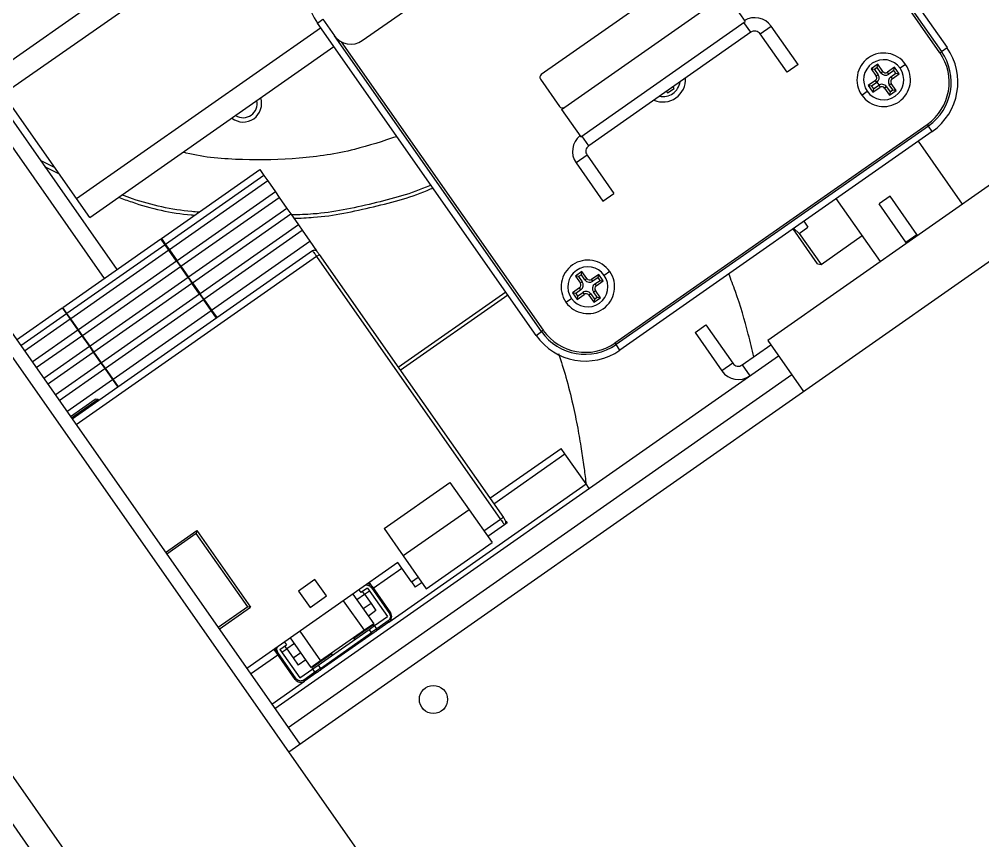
# Model space of a CAD drawing. Header units: millimetres. Extents: x 152904052 to 153933663, y 538271515 to 539240469.
# Drawn here: x 153339726.4 to 153339870.4, y 538937472.2 to 538937595.1 of the extents above; entities that cross this region are included whole.
import ezdxf

# ---------------------------------------------------------------- set-up
doc = ezdxf.new("R2010")
doc.units = ezdxf.units.MM
doc.layers.add('POWR', color=5, linetype='Continuous')

msp = doc.modelspace()

# ---------------------------------------------------------------- linework, layer by layer
at = {"layer": 'POWR', "color": 7}
for p, q in [((153339766.66, 538937485.52), (153340076.09, 538937702.19)), ((153340059.45, 538937701.89), (153339838.28, 538937547.03)), ((153340099.73, 538937009.84), (153339629.4, 538937681.55)), ((153340070.33, 538936989.25), (153339599.99, 538937660.96)), ((153340066.97, 538936986.9), (153339596.63, 538937658.6)), ((153339647.84, 538937658.69), (153339768.3, 538937486.67)), ((153339832.37, 538937637.5), (153339865.07, 538937590.81)), ((153339833.27, 538937634.47), (153339864.25, 538937590.24)), ((153339864, 538937590.06), (153339833.78, 538937633.23)), ((153339777.65, 538937591.86), (153339832.54, 538937630.29)), ((153339723.97, 538937583.88), (153339776.34, 538937620.55)), ((153339828.16, 538937603.42), (153339804.4, 538937586.79)), ((153339722, 538937586.7), (153339743.5, 538937601.76)), ((153339807.43, 538937581.58), (153339832.01, 538937598.79)), ((153339832.01, 538937598.79), (153339834.88, 538937594.7)), ((153339770.94, 538937594.48), (153339771.75, 538937595.06)), ((153339803.63, 538937547.79), (153339770.94, 538937594.48)), ((153339771.75, 538937595.06), (153339773.48, 538937592.6)), ((153339810.3, 538937577.49), (153339834.88, 538937594.7)), ((153339835.74, 538937593.11), (153339834.71, 538937594.58)), ((153339837.14, 538937592.86), (153339838.78, 538937594.01)), ((153339842.79, 538937588.27), (153339838.78, 538937594.01)), ((153339734.93, 538937568.23), (153339771.42, 538937593.79)), ((153339804.45, 538937548.36), (153339773.48, 538937592.6)), ((153339835.74, 538937593.11), (153339811.5, 538937576.13)), ((153339841.15, 538937587.13), (153339837.14, 538937592.86)), ((153339774.47, 538937591.7), (153339804.69, 538937548.54)), ((153339736.91, 538937565.41), (153339773.4, 538937590.96)), ((153339864, 538937590.06), (153339864.25, 538937590.24)), ((153339864.25, 538937590.24), (153339865.07, 538937590.81)), ((153339842.79, 538937588.27), (153339841.15, 538937587.13)), ((153339854.72, 538937588.32), (153339853.74, 538937587.64)), ((153339854.63, 538937587.84), (153339854.72, 538937588.32)), ((153339855.46, 538937587.26), (153339854.72, 538937588.32)), ((153339858.88, 538937588.31), (153339858.06, 538937587.74)), ((153339853.74, 538937587.64), (153339854.48, 538937586.57)), ((153339854.23, 538937587.55), (153339853.74, 538937587.64)), ((153339854.63, 538937587.84), (153339854.23, 538937587.55)), ((153339854.23, 538937587.55), (153339854.77, 538937586.77)), ((153339854.77, 538937586.77), (153339854.48, 538937586.57)), ((153339855.18, 538937587.06), (153339854.63, 538937587.84)), ((153339855.18, 538937587.06), (153339855.46, 538937587.26)), ((153339857.23, 538937587.88), (153339856.16, 538937587.14)), ((153339856.36, 538937586.85), (153339856.16, 538937587.14)), ((153339857.14, 538937587.39), (153339856.36, 538937586.85)), ((153339856.65, 538937586.44), (153339857.42, 538937586.99)), ((153339856.85, 538937586.15), (153339857.91, 538937586.9)), ((153339857.14, 538937587.39), (153339857.23, 538937587.88)), ((153339857.42, 538937586.99), (153339857.14, 538937587.39)), ((153339857.91, 538937586.9), (153339857.23, 538937587.88)), ((153339857.42, 538937586.99), (153339857.91, 538937586.9)), ((153339804.28, 538937586.09), (153339807.15, 538937581.99)), ((153339854.36, 538937585.88), (153339853.29, 538937585.13)), ((153339854.56, 538937585.59), (153339853.78, 538937585.04)), ((153339854.56, 538937585.59), (153339854.36, 538937585.88)), ((153339854.93, 538937585.23), (153339854.64, 538937585.65)), ((153339856.44, 538937585.26), (153339856.73, 538937585.46)), ((153339856.65, 538937586.44), (153339856.85, 538937586.15)), ((153339857.47, 538937584.39), (153339856.73, 538937585.46)), ((153339734.93, 538937568.23), (153339723.97, 538937583.88)), ((153339823.13, 538937584.27), (153339823.3, 538937584.03)), ((153339823.3, 538937584.03), (153339824.29, 538937584.72)), ((153339824.29, 538937584.72), (153339824.11, 538937584.96)), ((153339852.33, 538937583.72), (153339853.15, 538937584.29)), ((153339853.29, 538937585.13), (153339853.98, 538937584.15)), ((153339853.78, 538937585.04), (153339853.29, 538937585.13)), ((153339853.78, 538937585.04), (153339854.07, 538937584.64)), ((153339853.98, 538937584.15), (153339855.05, 538937584.89)), ((153339854.07, 538937584.64), (153339853.98, 538937584.15)), ((153339854.07, 538937584.64), (153339854.85, 538937585.18)), ((153339854.85, 538937585.18), (153339855.05, 538937584.89)), ((153339856.03, 538937584.97), (153339855.74, 538937584.77)), ((153339855.74, 538937584.77), (153339856.49, 538937583.7)), ((153339856.03, 538937584.97), (153339856.58, 538937584.19)), ((153339856.98, 538937584.48), (153339856.44, 538937585.26)), ((153339856.49, 538937583.7), (153339857.47, 538937584.39)), ((153339856.58, 538937584.19), (153339856.49, 538937583.7)), ((153339856.58, 538937584.19), (153339856.98, 538937584.48)), ((153339856.98, 538937584.48), (153339857.47, 538937584.39)), ((153339723.03, 538937583.22), (153339740.96, 538937557.62)), ((153339721.15, 538937581.9), (153339739.07, 538937556.3)), ((153339807.43, 538937581.58), (153339810.3, 538937577.49)), ((153339815.42, 538937546.65), (153339862.11, 538937579.34)), ((153339862.28, 538937579.09), (153339815.59, 538937546.4)), ((153339862.86, 538937578.27), (153339816.16, 538937545.58)), ((153339862.11, 538937579.34), (153339862.28, 538937579.09)), ((153339862.86, 538937578.27), (153339862.28, 538937579.09)), ((153339811.5, 538937576.13), (153339810.47, 538937577.6)), ((153339867.4, 538937567.42), (153339860.81, 538937576.84)), ((153339731.71, 538937572.82), (153339729.54, 538937573.92)), ((153339811.25, 538937574.74), (153339809.61, 538937573.59)), ((153339811.25, 538937574.74), (153339815.27, 538937569)), ((153339730.15, 538937573.06), (153339732.32, 538937571.96)), ((153339747.62, 538937562.28), (153339762.32, 538937572.58)), ((153339762.32, 538937572.58), (153339762.94, 538937571.69)), ((153339809.61, 538937573.59), (153339813.63, 538937567.85)), ((153339762.94, 538937571.69), (153339748.24, 538937561.39)), ((153339762.94, 538937571.69), (153339763.51, 538937570.87)), ((153339763.51, 538937570.87), (153339748.81, 538937560.57)), ((153339763.51, 538937570.87), (153339764.66, 538937569.23)), ((153339736.91, 538937565.41), (153339734.93, 538937568.23)), ((153339764.66, 538937569.23), (153339749.96, 538937558.93)), ((153339750.53, 538937558.12), (153339765.24, 538937568.41)), ((153339764.66, 538937569.23), (153339765.24, 538937568.41)), ((153339765.24, 538937568.41), (153339766.38, 538937566.77)), ((153339813.63, 538937567.85), (153339815.27, 538937569)), ((153339855.12, 538937558.82), (153339848.52, 538937568.24)), ((153339856.56, 538937568.61), (153339854.92, 538937567.47)), ((153339860.57, 538937562.88), (153339856.56, 538937568.61)), ((153339766.38, 538937566.77), (153339751.68, 538937556.48)), ((153339766.38, 538937566.77), (153339766.96, 538937565.95)), ((153339858.93, 538937561.73), (153339854.92, 538937567.47)), ((153339752.25, 538937555.66), (153339766.96, 538937565.95)), ((153339766.96, 538937565.95), (153339768.1, 538937564.31)), ((153339768.1, 538937564.31), (153339753.4, 538937554.02)), ((153339768.1, 538937564.31), (153339768.68, 538937563.5)), ((153339845.71, 538937558.48), (153339842.05, 538937563.71)), ((153339842.16, 538937563.78), (153339842.97, 538937563.04)), ((153339842.97, 538937563.04), (153339844.28, 538937563.96)), ((153339843.67, 538937564.84), (153339844.28, 538937563.96)), ((153339747.62, 538937562.28), (153339748.24, 538937561.39)), ((153339753.98, 538937553.2), (153339768.68, 538937563.5)), ((153339768.68, 538937563.5), (153339769.82, 538937561.86)), ((153339842.97, 538937563.04), (153339846.23, 538937558.39)), ((153339846.23, 538937558.39), (153339852.39, 538937562.71)), ((153339858.93, 538937561.73), (153339860.57, 538937562.88)), ((153339860.68, 538937562.71), (153339860.57, 538937562.88)), ((153339732.87, 538937551.96), (153339747.53, 538937562.23)), ((153339748.16, 538937561.34), (153339733.49, 538937551.07)), ((153339748.16, 538937561.34), (153339747.53, 538937562.23)), ((153339748.73, 538937560.52), (153339748.16, 538937561.34)), ((153339748.24, 538937561.39), (153339748.81, 538937560.57)), ((153339755.12, 538937551.56), (153339769.82, 538937561.86)), ((153339769.82, 538937561.86), (153339770.82, 538937560.43)), ((153339748.73, 538937560.52), (153339734.07, 538937550.25)), ((153339770.22, 538937560.41), (153339734.28, 538937535.25)), ((153339770.8, 538937559.59), (153339734.86, 538937534.43)), ((153339749.88, 538937558.88), (153339748.73, 538937560.52)), ((153339748.81, 538937560.57), (153339749.96, 538937558.93)), ((153339770.8, 538937559.59), (153339798.33, 538937520.27)), ((153339771.21, 538937559.88), (153339798.74, 538937520.56)), ((153339749.88, 538937558.88), (153339735.22, 538937548.61)), ((153339735.79, 538937547.79), (153339750.45, 538937558.06)), ((153339749.88, 538937558.88), (153339750.45, 538937558.06)), ((153339750.53, 538937558.12), (153339749.96, 538937558.93)), ((153339751.6, 538937556.42), (153339750.45, 538937558.06)), ((153339750.53, 538937558.12), (153339751.68, 538937556.48)), ((153339845.71, 538937558.48), (153339846.23, 538937558.39)), ((153339752.25, 538937555.66), (153339751.68, 538937556.48)), ((153339810.48, 538937557.35), (153339809.5, 538937556.66)), ((153339809.5, 538937556.66), (153339810.25, 538937555.6)), ((153339809.99, 538937556.58), (153339809.5, 538937556.66)), ((153339810.4, 538937556.86), (153339809.99, 538937556.58)), ((153339809.99, 538937556.58), (153339810.54, 538937555.8)), ((153339810.4, 538937556.86), (153339810.48, 538937557.35)), ((153339810.94, 538937556.09), (153339810.4, 538937556.86)), ((153339811.23, 538937556.29), (153339810.48, 538937557.35)), ((153339812.99, 538937556.91), (153339811.93, 538937556.16)), ((153339812.91, 538937556.42), (153339812.99, 538937556.91)), ((153339813.68, 538937555.93), (153339812.99, 538937556.91)), ((153339814.65, 538937557.34), (153339813.83, 538937556.76)), ((153339751.6, 538937556.42), (153339736.94, 538937546.15)), ((153339737.51, 538937545.33), (153339752.17, 538937555.6)), ((153339751.6, 538937556.42), (153339752.17, 538937555.6)), ((153339753.32, 538937553.96), (153339752.17, 538937555.6)), ((153339752.25, 538937555.66), (153339753.4, 538937554.02)), ((153339810.54, 538937555.8), (153339810.25, 538937555.6)), ((153339810.94, 538937556.09), (153339811.23, 538937556.29)), ((153339812.13, 538937555.88), (153339811.93, 538937556.16)), ((153339812.91, 538937556.42), (153339812.13, 538937555.88)), ((153339812.41, 538937555.47), (153339813.19, 538937556.01)), ((153339812.41, 538937555.47), (153339812.62, 538937555.18)), ((153339812.62, 538937555.18), (153339813.68, 538937555.93)), ((153339813.19, 538937556.01), (153339812.91, 538937556.42)), ((153339813.19, 538937556.01), (153339813.68, 538937555.93)), ((153339753.32, 538937553.96), (153339738.66, 538937543.7)), ((153339753.32, 538937553.96), (153339753.89, 538937553.14)), ((153339753.98, 538937553.2), (153339753.4, 538937554.02)), ((153339799.1, 538937554.26), (153339783.03, 538937543)), ((153339783.31, 538937542.59), (153339799.39, 538937553.85)), ((153339810.12, 538937554.9), (153339809.06, 538937554.16)), ((153339809.06, 538937554.16), (153339809.75, 538937553.17)), ((153339809.55, 538937554.07), (153339809.06, 538937554.16)), ((153339810.33, 538937554.61), (153339809.55, 538937554.07)), ((153339809.55, 538937554.07), (153339809.83, 538937553.66)), ((153339809.75, 538937553.17), (153339810.81, 538937553.92)), ((153339809.83, 538937553.66), (153339809.75, 538937553.17)), ((153339809.83, 538937553.66), (153339810.61, 538937554.21)), ((153339810.33, 538937554.61), (153339810.12, 538937554.9)), ((153339810.61, 538937554.21), (153339810.81, 538937553.92)), ((153339811.8, 538937554), (153339811.51, 538937553.8)), ((153339811.51, 538937553.8), (153339812.25, 538937552.73)), ((153339811.8, 538937554), (153339812.34, 538937553.22)), ((153339812.2, 538937554.28), (153339812.49, 538937554.48)), ((153339812.75, 538937553.51), (153339812.2, 538937554.28)), ((153339813.24, 538937553.42), (153339812.49, 538937554.48)), ((153339739.23, 538937542.88), (153339753.89, 538937553.14)), ((153339755.04, 538937551.51), (153339753.89, 538937553.14)), ((153339753.98, 538937553.2), (153339755.12, 538937551.56)), ((153339808.09, 538937552.75), (153339808.91, 538937553.32)), ((153339812.25, 538937552.73), (153339813.24, 538937553.42)), ((153339812.34, 538937553.22), (153339812.25, 538937552.73)), ((153339812.34, 538937553.22), (153339812.75, 538937553.51)), ((153339812.75, 538937553.51), (153339813.24, 538937553.42)), ((153339725.97, 538937547.12), (153339732.79, 538937551.9)), ((153339733.41, 538937551.01), (153339726.59, 538937546.23)), ((153339732.79, 538937551.9), (153339733.41, 538937551.01)), ((153339733.49, 538937551.07), (153339732.87, 538937551.96)), ((153339733.41, 538937551.01), (153339733.99, 538937550.19)), ((153339734.07, 538937550.25), (153339733.49, 538937551.07)), ((153339740.38, 538937541.24), (153339755.04, 538937551.51)), ((153339755.85, 538937550.35), (153339755.04, 538937551.51)), ((153339755.12, 538937551.56), (153339755.93, 538937550.41)), ((153339733.99, 538937550.19), (153339727.16, 538937545.41)), ((153339733.99, 538937550.19), (153339735.13, 538937548.55)), ((153339735.22, 538937548.61), (153339734.07, 538937550.25)), ((153339827.4, 538937548.2), (153339829.03, 538937549.34)), ((153339829.03, 538937549.34), (153339833.05, 538937543.61)), ((153339735.13, 538937548.55), (153339728.31, 538937543.78)), ((153339735.13, 538937548.55), (153339735.71, 538937547.73)), ((153339735.79, 538937547.79), (153339735.22, 538937548.61)), ((153339803.63, 538937547.79), (153339804.45, 538937548.36)), ((153339804.69, 538937548.54), (153339804.45, 538937548.36)), ((153339827.4, 538937548.2), (153339831.41, 538937542.46)), ((153339728.88, 538937542.96), (153339735.71, 538937547.73)), ((153339735.71, 538937547.73), (153339736.85, 538937546.1)), ((153339736.94, 538937546.15), (153339735.79, 538937547.79)), ((153339815.42, 538937546.65), (153339815.59, 538937546.4)), ((153339816.16, 538937545.58), (153339815.59, 538937546.4)), ((153339838.28, 538937547.03), (153339843.62, 538937539.41)), ((153339736.85, 538937546.1), (153339730.03, 538937541.32)), ((153339730.6, 538937540.5), (153339737.43, 538937545.28)), ((153339736.85, 538937546.1), (153339737.43, 538937545.28)), ((153339737.51, 538937545.33), (153339736.94, 538937546.15)), ((153339737.43, 538937545.28), (153339738.57, 538937543.64)), ((153339738.66, 538937543.7), (153339737.51, 538937545.33)), ((153339834.44, 538937543.36), (153339838.74, 538937546.37)), ((153339738.57, 538937543.64), (153339731.75, 538937538.86)), ((153339738.57, 538937543.64), (153339739.15, 538937542.82)), ((153339739.23, 538937542.88), (153339738.66, 538937543.7)), ((153339764.57, 538937492), (153339839.89, 538937544.74)), ((153339833.05, 538937543.61), (153339831.41, 538937542.46)), ((153339732.33, 538937538.04), (153339739.15, 538937542.82)), ((153339739.15, 538937542.82), (153339740.3, 538937541.18)), ((153339740.38, 538937541.24), (153339739.23, 538937542.88)), ((153339834.44, 538937543.36), (153339835.59, 538937541.72)), ((153339733.47, 538937536.4), (153339740.3, 538937541.18)), ((153339740.3, 538937541.18), (153339741.11, 538937540.02)), ((153339741.19, 538937540.08), (153339740.38, 538937541.24)), ((153339766.55, 538937489.17), (153339841.87, 538937541.91)), ((153339734, 538937535.66), (153339737.72, 538937538.27)), ((153339738.14, 538937538.19), (153339734.17, 538937535.41)), ((153339738.14, 538937538.19), (153339737.72, 538937538.27)), ((153339738.25, 538937538.03), (153339738.14, 538937538.19)), ((153339796.73, 538937523.43), (153339807.38, 538937530.88)), ((153339807.95, 538937530.07), (153339807.38, 538937530.88)), ((153339797.31, 538937522.61), (153339807.95, 538937530.07)), ((153339811.11, 538937525.56), (153339807.95, 538937530.07)), ((153339780.91, 538937518.91), (153339790.74, 538937525.8)), ((153339781.62, 538937504.91), (153339811.11, 538937525.56)), ((153339790.74, 538937525.8), (153339793.61, 538937521.7)), ((153339811.57, 538937524.91), (153339811.11, 538937525.56)), ((153339793.61, 538937521.7), (153339783.78, 538937514.82)), ((153339793.61, 538937521.7), (153339797.05, 538937516.79)), ((153339798.33, 538937520.27), (153339795.83, 538937518.53)), ((153339798.9, 538937519.46), (153339796.4, 538937517.71)), ((153339799.31, 538937519.74), (153339798.9, 538937519.46)), ((153339799.13, 538937520.01), (153339799.31, 538937519.74)), ((153339748.23, 538937515.33), (153339752.89, 538937518.59)), ((153339752.82, 538937518.17), (153339748.4, 538937515.08)), ((153339752.89, 538937518.59), (153339752.82, 538937518.17)), ((153339760.51, 538937507.2), (153339752.82, 538937518.17)), ((153339752.89, 538937518.59), (153339760.92, 538937507.12)), ((153339780.91, 538937518.91), (153339783.78, 538937514.82)), ((153339787.22, 538937509.9), (153339797.05, 538937516.79)), ((153339783.78, 538937514.82), (153339787.22, 538937509.9)), ((153339782.98, 538937513.8), (153339760.38, 538937497.98)), ((153339784.99, 538937510.93), (153339782.98, 538937513.8)), ((153339779.28, 538937509.99), (153339783.56, 538937512.98)), ((153339770.57, 538937511.28), (153339768.11, 538937509.55)), ((153339772.29, 538937508.82), (153339770.57, 538937511.28)), ((153339779.11, 538937510.24), (153339778.71, 538937510.81)), ((153339784.99, 538937510.93), (153339786, 538937511.64)), ((153339784.99, 538937510.93), (153339785.56, 538937510.11)), ((153339786.58, 538937510.82), (153339785.56, 538937510.11)), ((153339768.11, 538937509.55), (153339769.83, 538937507.1)), ((153339776.25, 538937509.09), (153339779.35, 538937504.67)), ((153339776.83, 538937508.27), (153339777.97, 538937509.07)), ((153339777.15, 538937509.72), (153339777.44, 538937509.31)), ((153339778.42, 538937510), (153339777.44, 538937509.31)), ((153339777.97, 538937509.07), (153339777.69, 538937509.48)), ((153339777.97, 538937509.07), (153339778.71, 538937509.59)), ((153339777.97, 538937509.07), (153339778.95, 538937507.68)), ((153339778.42, 538937510), (153339781.41, 538937505.74)), ((153339778.95, 538937510.12), (153339779.11, 538937510.24)), ((153339778.95, 538937510.12), (153339781.7, 538937506.19)), ((153339779.11, 538937510.24), (153339781.87, 538937506.3)), ((153339769.83, 538937507.1), (153339772.29, 538937508.82)), ((153339777.96, 538937503.69), (153339774.86, 538937508.11)), ((153339778.95, 538937507.68), (153339777.8, 538937506.88)), ((153339778.95, 538937507.68), (153339779.69, 538937506.62)), ((153339760.51, 538937507.2), (153339756.09, 538937504.1)), ((153339756.26, 538937503.86), (153339760.92, 538937507.12)), ((153339760.92, 538937507.12), (153339760.51, 538937507.2)), ((153339779.69, 538937506.62), (153339778.55, 538937505.81)), ((153339781.87, 538937506.3), (153339781.7, 538937506.19)), ((153339779.35, 538937504.67), (153339777.96, 538937503.69)), ((153339779.48, 538937504.39), (153339781.41, 538937505.74)), ((153339781.62, 538937504.91), (153339779.78, 538937503.62)), ((153339781.5, 538937505.08), (153339779.83, 538937503.9)), ((153339781.5, 538937505.08), (153339781.62, 538937504.91)), ((153339768.31, 538937503.53), (153339771.4, 538937499.1)), ((153339771.04, 538937498.48), (153339778.66, 538937503.82)), ((153339771.39, 538937497.99), (153339779.01, 538937503.33)), ((153339777.96, 538937503.69), (153339771.4, 538937499.1)), ((153339779.37, 538937504.56), (153339776.38, 538937502.46)), ((153339778.66, 538937503.82), (153339779.48, 538937504.39)), ((153339779.01, 538937503.33), (153339778.66, 538937503.82)), ((153339779.83, 538937503.9), (153339779.01, 538937503.33)), ((153339779.01, 538937503.33), (153339779.12, 538937503.16)), ((153339779.48, 538937504.39), (153339779.37, 538937504.56)), ((153339779.83, 538937503.9), (153339779.48, 538937504.39)), ((153339766.01, 538937501.92), (153339766.3, 538937501.51)), ((153339770.01, 538937498.13), (153339766.91, 538937502.55)), ((153339779.12, 538937503.16), (153339771.5, 538937497.83)), ((153339776.32, 538937502.54), (153339776.49, 538937502.3)), ((153339764.86, 538937500.26), (153339764.46, 538937500.83)), ((153339764.86, 538937500.26), (153339765.02, 538937500.37)), ((153339767.78, 538937496.44), (153339765.02, 538937500.37)), ((153339765.32, 538937500.82), (153339766.3, 538937501.51)), ((153339765.32, 538937500.82), (153339768.3, 538937496.56)), ((153339765.6, 538937500.41), (153339766.34, 538937500.93)), ((153339766.34, 538937500.93), (153339766.05, 538937501.34)), ((153339767.49, 538937501.73), (153339766.34, 538937500.93)), ((153339766.34, 538937500.93), (153339767.32, 538937499.54)), ((153339767.32, 538937499.54), (153339768.46, 538937500.34)), ((153339760.95, 538937497.16), (153339765.03, 538937500.01)), ((153339767.61, 538937496.32), (153339764.86, 538937500.26)), ((153339767.32, 538937499.54), (153339768.06, 538937498.47)), ((153339769.21, 538937499.27), (153339768.06, 538937498.47)), ((153339771.4, 538937499.1), (153339770.01, 538937498.13)), ((153339773.1, 538937500.17), (153339770.11, 538937498.07)), ((153339773.21, 538937500), (153339773.04, 538937500.25)), ((153339768.3, 538937496.56), (153339770.23, 538937497.91)), ((153339770.57, 538937497.42), (153339768.89, 538937496.24)), ((153339770.11, 538937498.07), (153339770.23, 538937497.91)), ((153339770.23, 538937497.91), (153339771.04, 538937498.48)), ((153339770.57, 538937497.42), (153339770.23, 538937497.91)), ((153339771.39, 538937497.99), (153339770.57, 538937497.42)), ((153339771.04, 538937498.48), (153339771.39, 538937497.99)), ((153339771.5, 538937497.83), (153339771.39, 538937497.99)), ((153339764.11, 538937492.65), (153339769, 538937496.08)), ((153339767.78, 538937496.44), (153339767.61, 538937496.32)), ((153339769, 538937496.08), (153339768.89, 538937496.24)), ((153339770.85, 538937497.37), (153339769, 538937496.08))]:
    msp.add_line(p, q, dxfattribs=at)
at = {"layer": 'POWR', "color": 7, "flags": 128}
msp.add_lwpolyline([(153339859.03, 538937561.56), (153339859.03, 538937561.56), (153339858.93, 538937561.73)], dxfattribs=at)
at = {"layer": 'POWR', "color": 7}
msp.add_circle((153339788.28, 538937493.34), 2.1, dxfattribs=at)
for centre, radius, start, end in [((153339778.31, 538937599.64), 9, 125, 215), ((153339836.32, 538937592.29), 3, 35, 121.1774), ((153339775.93, 538937594.32), 3, 215, 305), ((153339836.32, 538937592.29), 1, 35, 125), ((153339855.6, 538937586.01), 4, 35, 215), ((153339857.69, 538937585.65), 7.7, 305, 35), ((153339857.69, 538937585.65), 8, 305, 35), ((153339857.69, 538937585.65), 9, 305, 35), ((153339855.6, 538937586.01), 4, 215, 35), ((153339855.6, 538937586.01), 3, 35, 215), ((153339804.69, 538937586.38), 0.5, 125, 215), ((153339855.6, 538937586.01), 3, 215, 35), ((153339854.07, 538937586.28), 0.851, 305, 35), ((153339855.87, 538937587.55), 0.851, 215, 305), ((153339855.87, 538937587.55), 0.5, 215, 305), ((153339822.59, 538937586.09), 3.4, 246.9657, 3.0343), ((153339822.59, 538937586.09), 2.6, 258.8131, 351.1869), ((153339854.07, 538937586.28), 0.5, 305, 35), ((153339855.33, 538937584.48), 0.851, 35, 125), ((153339857.14, 538937585.74), 0.851, 125, 215), ((153339857.14, 538937585.74), 0.5, 125, 215), ((153339855.33, 538937584.48), 0.5, 35, 125), ((153339759.84, 538937582.44), 2.75, 231.9124, 18.0876), ((153339759.84, 538937582.44), 2.1, 305, 12.6073), ((153339807.56, 538937582.28), 0.5, 215, 305), ((153339759.84, 538937582.44), 2.1, 237.3927, 305), ((153339812.07, 538937575.31), 3, 128.8226, 215), ((153339812.07, 538937575.31), 1, 125, 215), ((153339811.37, 538937555.04), 4, 35, 215), ((153339811.37, 538937555.04), 3, 35, 215), ((153339811.37, 538937555.04), 4, 215, 35), ((153339811.37, 538937555.04), 3, 215, 35), ((153339809.84, 538937555.31), 0.5, 305, 35), ((153339809.84, 538937555.31), 0.851, 305, 35), ((153339811.64, 538937556.57), 0.851, 215, 305), ((153339811.64, 538937556.57), 0.5, 215, 305), ((153339812.9, 538937554.77), 0.851, 125, 215), ((153339812.9, 538937554.77), 0.5, 125, 215), ((153339811.1, 538937553.51), 0.851, 35, 125), ((153339811.1, 538937553.51), 0.5, 35, 125), ((153339811, 538937552.95), 8, 215, 305), ((153339811, 538937552.95), 7.7, 215, 305), ((153339811, 538937552.95), 9, 215, 305), ((153339833.87, 538937544.18), 1, 215, 305), ((153339833.87, 538937544.18), 3, 215, 305), ((153339778.29, 538937509.66), 1, 35, 79.427), ((153339781.05, 538937505.73), 1, 305, 35), ((153339779.66, 538937503.78), 0.2, 305, 35), ((153339765.68, 538937500.83), 1, 170.573, 215), ((153339770.73, 538937497.53), 0.2, 215, 305), ((153339768.43, 538937496.9), 1, 215, 305)]:
    msp.add_arc(centre, radius, start, end, dxfattribs=at)
for points, knots in [([(153339782.81, 538937577.52), (153339780.72, 538937576.83), (153339775.97, 538937575.25), (153339768.19, 538937574.07), (153339759.75, 538937573.95), (153339753.9, 538937574.37), (153339751.01, 538937575.13), (153339750.85, 538937575.17)], [0, 0, 0, 0, 0.20368, 0.462441, 0.723657, 0.984873, 1, 1, 1, 1]), ([(153339787.9, 538937570.26), (153339787.83, 538937570.23), (153339785.07, 538937568.96), (153339779.17, 538937567.44), (153339772.25, 538937565.94), (153339768.16, 538937565.82), (153339767.07, 538937565.79)], [0, 0, 0, 0, 0.010585, 0.425896, 0.848183, 1, 1, 1, 1]), ([(153339767.41, 538937565.3), (153339768.4, 538937565.33), (153339772.42, 538937565.46), (153339779.29, 538937566.96), (153339785.27, 538937568.5), (153339788.08, 538937569.79), (153339788.19, 538937569.84)], [0, 0, 0, 0, 0.138759, 0.564722, 0.983649, 1, 1, 1, 1]), ([(153339741.22, 538937568.43), (153339741.87, 538937568.19), (153339745.37, 538937566.91), (153339749.21, 538937566.03), (153339752.4, 538937565.77), (153339752.57, 538937565.75)], [0, 0, 0, 0, 0.177571, 0.956588, 1, 1, 1, 1]), ([(153339753.21, 538937566.2), (153339752.85, 538937566.23), (153339749.49, 538937566.49), (153339745.61, 538937567.36), (153339742.25, 538937568.58), (153339741.72, 538937568.78)], [0, 0, 0, 0, 0.09092, 0.856893, 1, 1, 1, 1]), ([(153339836.17, 538937544.57), (153339835.91, 538937545.7), (153339835.14, 538937548.99), (153339833.92, 538937553.14), (153339832.78, 538937556.11), (153339832.45, 538937556.98)], [0, 0, 0, 0, 0.268198, 0.785972, 1, 1, 1, 1]), ([(153339806.99, 538937545.05), (153339807.37, 538937543.89), (153339808.18, 538937541.38), (153339809.1, 538937537.64), (153339809.84, 538937534.05), (153339810.36, 538937530.95), (153339810.76, 538937528.24), (153339810.99, 538937526.5), (153339811.09, 538937525.64), (153339811.1, 538937525.57)], [0, 0, 0, 0, 0.182161, 0.392886, 0.575774, 0.733984, 0.868705, 0.989398, 1, 1, 1, 1]), ([(153339778.2, 538937510.45), (153339778.22, 538937510.46), (153339778.3, 538937510.47), (153339778.43, 538937510.45), (153339778.59, 538937510.41), (153339778.78, 538937510.32), (153339778.88, 538937510.2), (153339778.95, 538937510.12)], [0, 0, 0, 0, 0.079501, 0.269515, 0.460167, 0.650181, 1, 1, 1, 1]), ([(153339781.7, 538937506.19), (153339781.75, 538937506.1), (153339781.83, 538937505.96), (153339781.85, 538937505.75), (153339781.84, 538937505.59), (153339781.79, 538937505.43), (153339781.7, 538937505.24), (153339781.58, 538937505.14), (153339781.5, 538937505.08)], [0, 0, 0, 0, 0.239443, 0.36994, 0.5, 0.630497, 0.760557, 1, 1, 1, 1]), ([(153339779.12, 538937503.16), (153339779.2, 538937503.22), (153339779.33, 538937503.31), (153339779.48, 538937503.42), (153339779.59, 538937503.49), (153339779.67, 538937503.55), (153339779.75, 538937503.61), (153339779.77, 538937503.61), (153339779.78, 538937503.62)], [0, 0, 0, 0, 0.239443, 0.36994, 0.5, 0.630497, 0.760557, 1, 1, 1, 1]), ([(153339765.02, 538937500.37), (153339764.97, 538937500.46), (153339764.9, 538937500.6), (153339764.87, 538937500.81), (153339764.89, 538937500.97), (153339764.92, 538937501.1), (153339764.95, 538937501.17), (153339764.97, 538937501.19)], [0, 0, 0, 0, 0.349844, 0.54051, 0.730538, 0.921204, 1, 1, 1, 1]), ([(153339770.85, 538937497.37), (153339770.86, 538937497.38), (153339770.87, 538937497.38), (153339770.95, 538937497.44), (153339771.04, 538937497.5), (153339771.14, 538937497.57), (153339771.29, 538937497.68), (153339771.42, 538937497.77), (153339771.5, 538937497.83)], [0, 0, 0, 0, 0.239443, 0.36994, 0.5, 0.630497, 0.760557, 1, 1, 1, 1]), ([(153339768.89, 538937496.24), (153339768.8, 538937496.19), (153339768.66, 538937496.12), (153339768.45, 538937496.09), (153339768.29, 538937496.1), (153339768.13, 538937496.15), (153339767.94, 538937496.25), (153339767.84, 538937496.36), (153339767.78, 538937496.44)], [0, 0, 0, 0, 0.239443, 0.36994, 0.5, 0.630497, 0.760557, 1, 1, 1, 1])]:
    msp.add_open_spline(points, degree=3, knots=knots, dxfattribs=at)
for points in [[(153339770.92, 538937560.29), (153339770.88, 538937560.34), (153339770.79, 538937560.44), (153339770.6, 538937560.51), (153339770.4, 538937560.51), (153339770.28, 538937560.44), (153339770.22, 538937560.41)], [(153339770.22, 538937560.41), (153339770.23, 538937560.4), (153339770.25, 538937560.38), (153339770.38, 538937560.19), (153339770.57, 538937559.92), (153339770.72, 538937559.7), (153339770.8, 538937559.59)], [(153339770.8, 538937559.59), (153339770.85, 538937559.63), (153339770.96, 538937559.71), (153339771.09, 538937559.8), (153339771.19, 538937559.87), (153339771.2, 538937559.88), (153339771.21, 538937559.88)], [(153339771.21, 538937559.88), (153339771.17, 538937559.93), (153339771.09, 538937560.04), (153339771, 538937560.18), (153339770.93, 538937560.27), (153339770.93, 538937560.28), (153339770.92, 538937560.29)], [(153339798.74, 538937520.56), (153339798.73, 538937520.56), (153339798.72, 538937520.55), (153339798.63, 538937520.48), (153339798.49, 538937520.39), (153339798.38, 538937520.31), (153339798.33, 538937520.27)], [(153339799.03, 538937520.15), (153339799.02, 538937520.16), (153339799.01, 538937520.17), (153339798.95, 538937520.27), (153339798.85, 538937520.4), (153339798.78, 538937520.51), (153339798.74, 538937520.56)], [(153339798.33, 538937520.27), (153339798.4, 538937520.17), (153339798.56, 538937519.95), (153339798.74, 538937519.68), (153339798.88, 538937519.49), (153339798.89, 538937519.47), (153339798.9, 538937519.46)], [(153339798.9, 538937519.46), (153339798.95, 538937519.5), (153339799.05, 538937519.59), (153339799.12, 538937519.78), (153339799.12, 538937519.98), (153339799.06, 538937520.09), (153339799.03, 538937520.15)]]:
    msp.add_open_spline(points, degree=3, dxfattribs=at)

doc.saveas('drawing.dxf')
